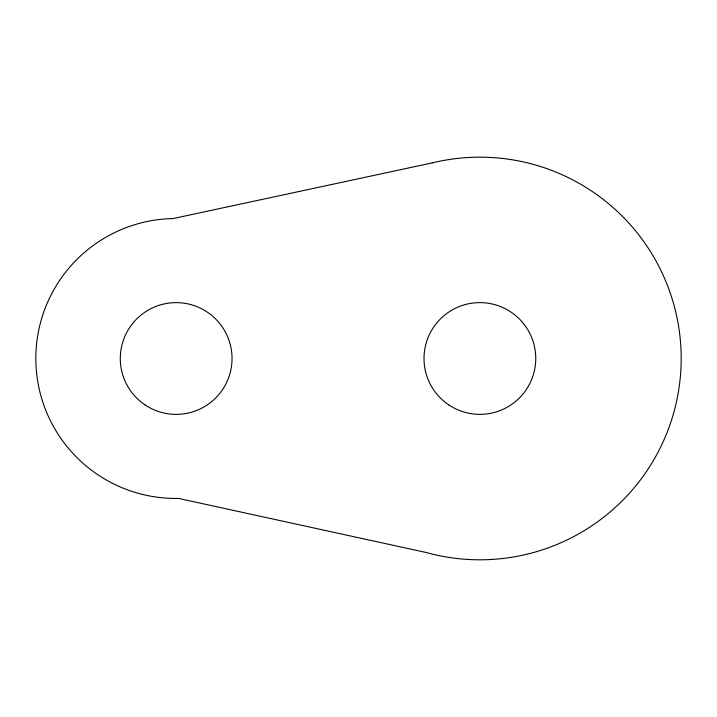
<?xml version="1.0" encoding="UTF-8"?>
<svg xmlns="http://www.w3.org/2000/svg" width="717" height="717" viewBox="0 0 717 717"><rect width="100%" height="100%" fill="white"/><g stroke="black" fill="none" stroke-linecap="round" stroke-linejoin="round"><path stroke-width="1.08" d="M432.297 162.876L173.048 218.568A139.94 139.94 0 0 0 35.859 361.216A139.94 139.94 0 0 0 178.497 498.405L426.041 552.466A201.316 201.316 0 0 0 681.159 361.718A201.316 201.316 0 0 0 432.297 162.876M145.192 405.006A55.872 55.872 0 0 0 231.923 362.085A55.872 55.872 0 0 0 151.386 308.427A55.872 55.872 0 0 0 145.192 405.006M448.896 404.98A55.872 55.872 0 0 0 535.635 362.067A55.872 55.872 0 0 0 455.098 308.409A55.872 55.872 0 0 0 448.896 404.98"/></g></svg>
